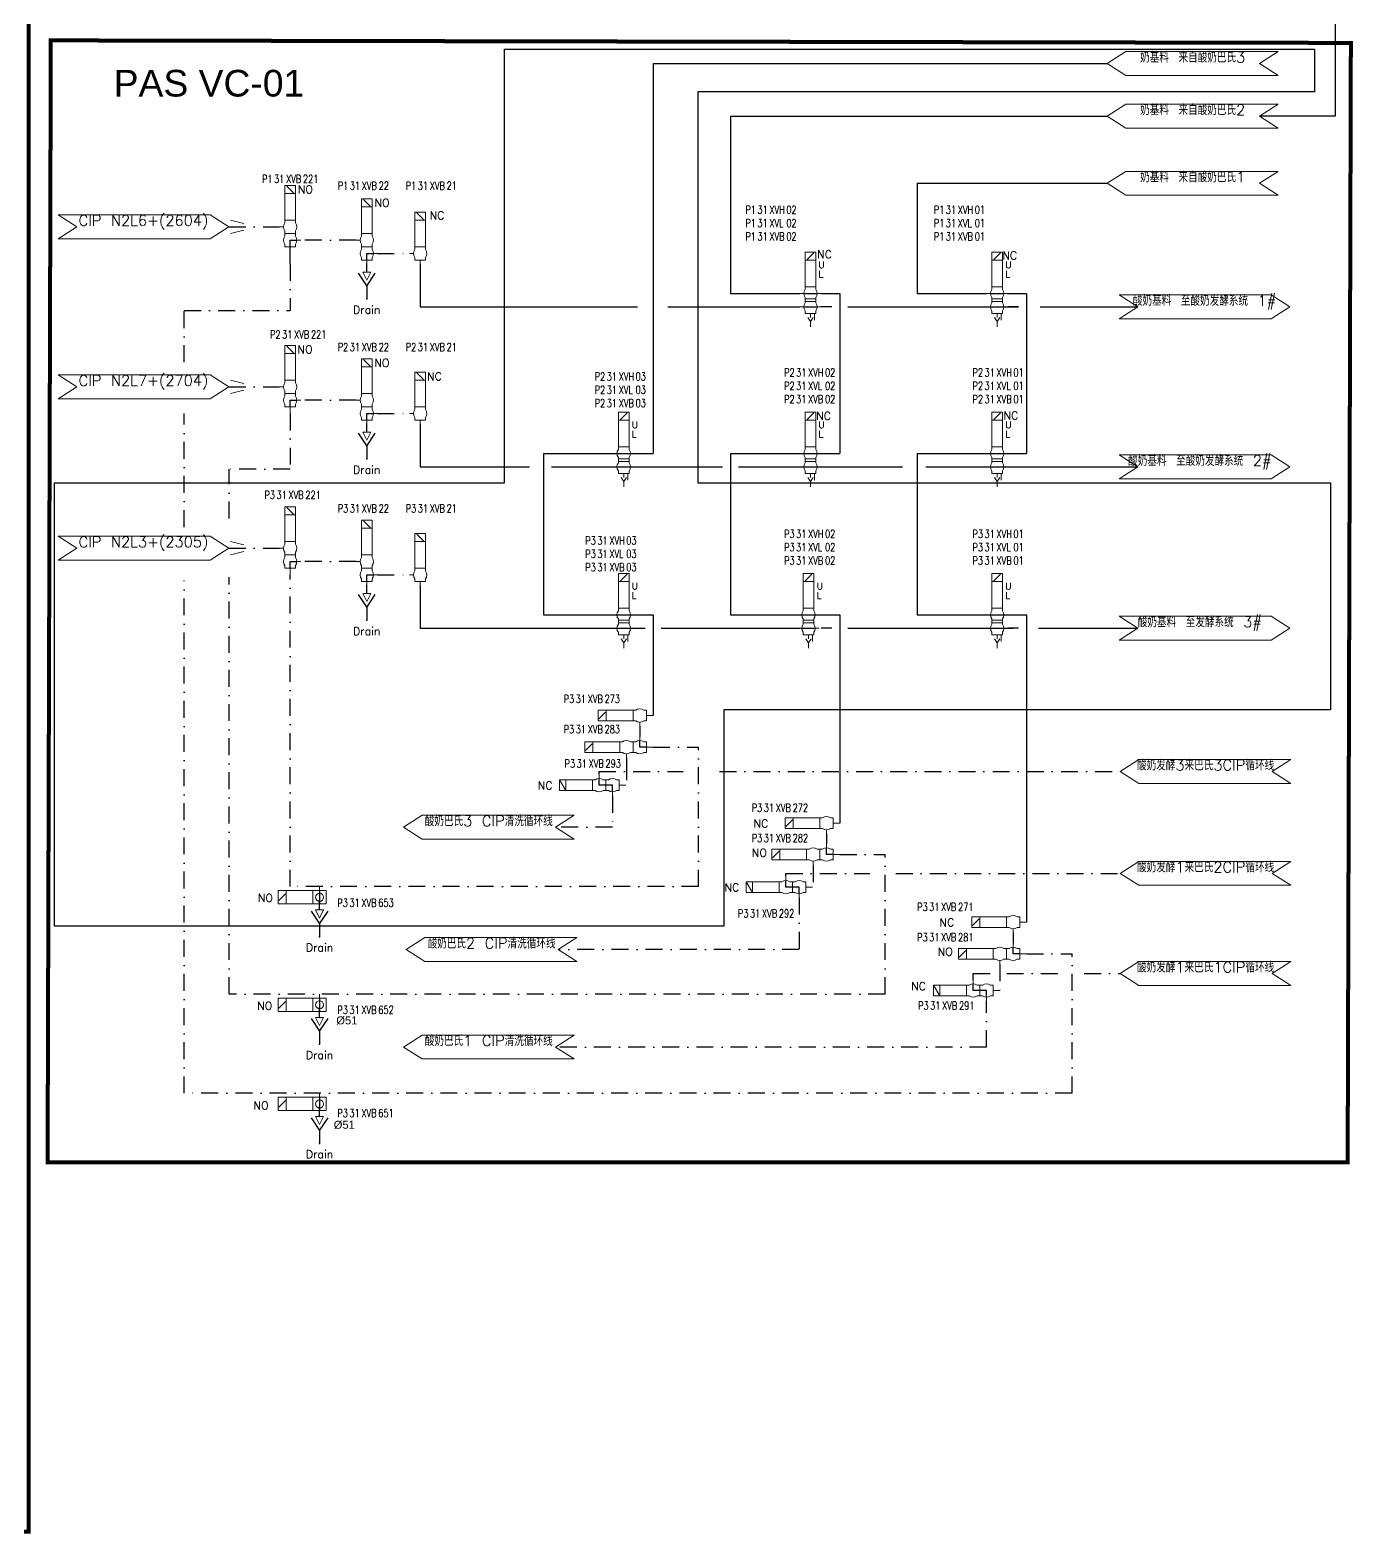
# Model space of a CAD drawing. Header units: inches. Extents: x 12545 to 14027, y 22146 to 23144.
# Drawn here: x 13532 to 14027, y 22146 to 22710 of the extents above; entities that cross this region are included whole.
import ezdxf
from ezdxf.enums import TextEntityAlignment as Align

# ---------------------------------------------------------------- set-up
doc = ezdxf.new("R2010")
doc.units = ezdxf.units.IN
doc.header["$MEASUREMENT"] = 0
doc.linetypes.add('DASHDOT2', pattern=[12.7, 6.35, -3.175, 0, -3.175])
for name, color, linetype, lineweight in [('19 Pipe Process', 30, 'Continuous', 30), ('31 Equipment', 7, 'Continuous', 9), ('61 Revision Cloud', 1, 'Continuous', 9)]:
    doc.layers.add(name, color=color, linetype=linetype, lineweight=lineweight)
for name, color, linetype in [('DIAMETRE', 7, 'Continuous'), ('MATERIEL-DIVERS', 7, 'Continuous'), ('PHASE I', 8, 'Continuous'), ('POMPES-PROCESS', 7, 'Continuous'), ('REPERES', 7, 'Continuous'), ('TEXTES', 7, 'Continuous'), ('TUYAUTERIE-EGOUT', 32, 'Continuous'), ('TUYAUTERIE-NEP', 4, 'DASHDOT2'), ('VANNES', 7, 'Continuous'), ('ZN', 1, 'Continuous')]:
    doc.layers.add(name, color=color, linetype=linetype)
doc.layers.get('REPERES').off()
doc.styles.add('ARIAL', font='arial.ttf')
doc.styles.add('ROMANS', font='ROMANS.SHX')
doc.styles.get("Standard").update_dxf_attribs({"font": 'arial.ttf'})
doc.styles.add('USER1', font='TXT.SHX', dxfattribs={"bigfont": 'gbcbig.shx'})

# ---------------------------------------------------------------- blocks, each defined once
blk = doc.blocks.new('APV-VLV-DSEAT-DA34-3')
at = {"layer": '31 Equipment', "ltscale": 38}
for p, q in [((1.25, 20.25), (-1.25, 17.75)), ((-2, 7.5), (-2, 6.5)), ((2, 7.5), (2, 6.5)), ((-4, 5), (-2.5, 5)), ((-2, 3), (-2, 3.5)), ((-2, 2), (-2, 1.5)), ((2, 3), (2, 3.5)), ((2, 2), (2, 1.5)), ((4, 5), (2.5, 5)), ((-4, 0), (-2.5, 0)), ((-2, -2.5), (-2, -1.5)), ((-2, -2.5), (2, -2.5)), ((0, -5.5), (-1, -4)), ((0, -2.5), (0, -4)), ((1, -4), (0, -5.5)), ((0, -5.5), (0, -7.5)), ((1.5, -2.5), (1.5, -5)), ((2, -2.5), (2, -1.5)), ((2.5, 0), (4, 0))]:
    blk.add_line(p, q, dxfattribs=at)
at = {"layer": '31 Equipment', "lineweight": 30}
for p, q in [((-2.5, 5), (2.5, 5)), ((-2.5, 0), (2.5, 0))]:
    blk.add_line(p, q, dxfattribs=at)
at = {"layer": '31 Equipment', "ltscale": 38}
for points in [[(-2, 17.5), (2, 17.5), (2, 20.5), (-2, 20.5)], [(-2, 7.5), (2, 7.5), (2, 17.5), (-2, 17.5)], [(-2, 3), (2, 3), (2, 2), (-2, 2)]]:
    blk.add_lwpolyline(points, close=True, dxfattribs=at)
for centre, start, end in [((0, 5), 143.1301, 216.8699), ((0, 5), 323.1301, 36.8699), ((0, 0), 143.1301, 216.8699), ((0, 0), 323.1301, 36.8699)]:
    blk.add_arc(centre, 2.5, start, end, dxfattribs=at)
at = {"layer": '31 Equipment', "style": 'ROMANS', "flags": 8}
for tag, p in [('U', (3, 14.5)), ('L', (3, 11))]:
    blk.add_attdef(tag, p, '', height=2.5, dxfattribs=at)
blk = doc.blocks.new('APV-VLV-SSEAT-SW43-41')
at = {"layer": '31 Equipment', "ltscale": 38}
for p, q in [((1.25, 20.25), (-1.25, 17.75)), ((-2, 7.5), (-2, 6.5)), ((2, 7.5), (2, 6.5)), ((-2.5, 0), (-4, 0)), ((-2, 2.5), (-2, 3.5)), ((-2, 2.5), (2, 2.5)), ((-2, 2.5), (-2, 1.5)), ((2, 2.5), (2, 3.5)), ((2, 2.5), (2, 1.5)), ((2.5, 5), (4, 5)), ((-2, -1.5), (-2, -2.5)), ((-2, -2.5), (2, -2.5)), ((0, -2.5), (0, -5)), ((2, -1.5), (2, -2.5))]:
    blk.add_line(p, q, dxfattribs=at)
at = {"layer": '31 Equipment', "lineweight": 30}
for p, q in [((0, 0), (-2.5, 0)), ((0, -2.5), (0, 0))]:
    blk.add_line(p, q, dxfattribs=at)
at = {"layer": '31 Equipment', "ltscale": 38}
for points in [[(-2, 17.5), (2, 17.5), (2, 20.5), (-2, 20.5)], [(-2, 7.5), (2, 7.5), (2, 17.5), (-2, 17.5)]]:
    blk.add_lwpolyline(points, close=True, dxfattribs=at)
for centre, start, end in [((0, 5), 143.1301, 216.8699), ((0, 5), 323.1301, 36.8699), ((0, 0), 143.1301, 216.8699), ((0, 0), 323.1301, 36.8699)]:
    blk.add_arc(centre, 2.5, start, end, dxfattribs=at)
blk = doc.blocks.new('APV-VLV-SSEAT-SW41-3')
at = {"layer": '31 Equipment', "ltscale": 38}
for p, q in [((1.25, 15.25), (-1.25, 12.75)), ((-2, 2.5), (-2, 1.5)), ((2, 2.5), (2, 1.5)), ((2.5, 0), (4, 0)), ((-2, -2.5), (-2, -1.5)), ((2, -2.5), (-2, -2.5)), ((-2, -2.5), (2, -2.5)), ((0, -2.5), (0, -5)), ((2, -2.5), (2, -1.5))]:
    blk.add_line(p, q, dxfattribs=at)
for points in [[(-2, 12.5), (2, 12.5), (2, 15.5), (-2, 15.5)], [(-2, 2.5), (2, 2.5), (2, 12.5), (-2, 12.5)]]:
    blk.add_lwpolyline(points, close=True, dxfattribs=at)
for start, end in [(143.1301, 216.8699), (323.1301, 36.8699)]:
    blk.add_arc((0, 0), 2.5, start, end, dxfattribs=at)
blk = doc.blocks.new('EGOUT')
at = {"color": 7}
for p, q in [((-3.2, 9.61), (0, 4.81)), ((0, 4.81), (3.2, 9.61)), ((0, 4.81), (0, 0))]:
    blk.add_line(p, q, dxfattribs=at)
at = {"color": 7, "extrusion": (0, -1, 0)}
blk.add_point((0, 0), dxfattribs=at)
at = {"layer": 'POMPES-PROCESS', "style": 'ROMANS'}
blk.add_attdef('EGOUT', text='', height=3, dxfattribs=at).set_placement((0, -4), align=Align.MIDDLE)
blk = doc.blocks.new('APV-SIGN-ARW-FLOW-1')
at = {"layer": '31 Equipment'}
for p, q in [((-1.5, -1.5), (-1.5, 1.5)), ((-1.5, 1.5), (1.5, 0)), ((1.5, 0), (-1.5, -1.5))]:
    blk.add_line(p, q, dxfattribs=at)
blk = doc.blocks.new('APV-FCE-GEN-REDCON-1')
at = {"layer": '31 Equipment', "color": 7}
for p, q in [((-2.5, 2.5), (2.5, 1.25)), ((2.5, 1.25), (2.5, 1.25)), ((2.5, -1.25), (-2.5, -2.5))]:
    blk.add_line(p, q, dxfattribs=at)
blk = doc.blocks.new('APV-SIGN-ARW-DWG-1')
at = {"layer": '31 Equipment'}
for p, q in [((-32, 4.49), (25, 4.49)), ((-32, 4.49), (-25, 0)), ((-25, 0), (-32, -4.49)), ((25, 4.49), (32, 0)), ((32, 0), (25, -4.49)), ((-32, -4.49), (25, -4.49))]:
    blk.add_line(p, q, dxfattribs=at)
at = {"layer": '31 Equipment', "style": 'ROMANS', "width": 0.8}
for tag, p in [('TEXT1', (0, 0.37)), ('TEXT2', (0, -3.63))]:
    blk.add_attdef(tag, text='', height=3, dxfattribs=at).set_placement(p, align=Align.CENTER)
blk = doc.blocks.new('REPNORM1')
at = {"layer": 'TEXTES', "style": 'ROMANS', "width": 0.75}
for tag, p in [('ZONE', (-9.75, -1.25)), ('SOUSZONE', (-5.25, -1.25)), ('ELEMENT', (-0.75, -1.25)), ('NUM', (5.59, -1.22))]:
    blk.add_attdef(tag, p, '', height=3, dxfattribs=at)
blk = doc.blocks.new('APV-VLV-BFLY-SV-4')
at = {"layer": '31 Equipment', "ltscale": 38}
for p, q in [((1.25, 15.25), (-1.25, 12.75)), ((2.5, 2.5), (-2.5, 2.5)), ((-2.5, 2.5), (-2.5, -2.5)), ((2.5, -2.5), (2.5, 2.5)), ((-2.5, -2.5), (2.5, -2.5))]:
    blk.add_line(p, q, dxfattribs=at)
at = {"layer": '31 Equipment'}
for p, q in [((-4, 0), (-2.5, 0)), ((2.5, 0), (4, 0))]:
    blk.add_line(p, q, dxfattribs=at)
at = {"layer": '31 Equipment', "lineweight": 30}
blk.add_line((-2.5, 0), (2.5, 0), dxfattribs=at)
at = {"layer": '31 Equipment', "ltscale": 38}
for points in [[(-2.5, 12.5), (2.5, 12.5), (2.5, 15.5), (-2.5, 15.5)], [(-2.5, 2.5), (2.5, 2.5), (2.5, 12.5), (-2.5, 12.5)]]:
    blk.add_lwpolyline(points, close=True, dxfattribs=at)
blk.add_circle((0, 0), 1.5, dxfattribs=at)
blk = doc.blocks.new('APV-VLV-SSEAT-SW43-11')
at = {"layer": '31 Equipment', "ltscale": 38}
for p, q in [((-2, 6.5), (-2, 7.5)), ((2, 6.5), (2, 7.5)), ((-4, 0), (-2.5, 0)), ((-2, 2.5), (-2, 3.5)), ((-2, 2.5), (2, 2.5)), ((-2, 1.5), (-2, 2.5)), ((2, 2.5), (2, 3.5)), ((2, 1.5), (2, 2.5)), ((2.5, 5), (4, 5)), ((-2, -2.5), (-2, -1.5)), ((-2, -2.5), (2, -2.5)), ((0, -5), (0, -2.5)), ((2, -2.5), (2, -1.5))]:
    blk.add_line(p, q, dxfattribs=at)
at = {"layer": '31 Equipment', "lineweight": 30}
for p, q in [((-2.5, 0), (0, 0)), ((0, 5), (2.5, 5))]:
    blk.add_line(p, q, dxfattribs=at)
at = {"layer": '31 Equipment', "lineweight": 30, "ltscale": 38}
blk.add_line((0, 0), (0, 5), dxfattribs=at)
at = {"layer": '31 Equipment', "ltscale": 38}
blk.add_lwpolyline([(-2, 7.5), (2, 7.5), (2, 17.5), (-2, 17.5)], close=True, dxfattribs=at)
for centre, start, end in [((0, 5), 143.1301, 216.8699), ((0, 5), 323.1301, 36.8699), ((0, 0), 143.1301, 216.8699), ((0, 0), 323.1301, 36.8699)]:
    blk.add_arc(centre, 2.5, start, end, dxfattribs=at)
blk = doc.blocks.new('A$C67AE6050')
at = {"layer": '31 Equipment'}
for p, q in [((2, 22.5), (2, 24.84)), ((2, 24.84), (6, 24.84)), ((2, 22.5), (6, 24.84)), ((6, 24.84), (6, 22.5))]:
    blk.add_line(p, q, dxfattribs=at)
blk.add_blockref('APV-VLV-SSEAT-SW43-11', (4, 5), dxfattribs=at)

msp = doc.modelspace()

# ---------------------------------------------------------------- linework, layer by layer
at = {"layer": '19 Pipe Process'}
for p, q in [((13765.18, 22697.88), (13765.18, 22551.68)), ((13765.18, 22697.88), (13935.44, 22697.88)), ((13794.18, 22678.18), (13794.18, 22611.68)), ((13794.18, 22678.18), (13935.44, 22678.18)), ((13864.18, 22652.99), (13864.18, 22611.68)), ((13864.18, 22652.99), (13935.44, 22652.99)), ((13677.87, 22622.68), (13677.87, 22606.68)), ((13794.18, 22611.68), (13820.18, 22611.68)), ((13828.18, 22611.68), (13835.18, 22611.68)), ((13835.18, 22611.68), (13835.18, 22551.68)), ((13864.18, 22611.68), (13890.18, 22611.68)), ((13898.18, 22611.68), (13905.18, 22611.68)), ((13905.18, 22611.68), (13905.18, 22551.68)), ((13677.87, 22606.68), (13707.66, 22606.68)), ((13707.66, 22606.68), (13759.34, 22606.68)), ((13770.71, 22606.68), (13820.18, 22606.68)), ((13832.18, 22606.68), (13828.18, 22606.68)), ((13838.18, 22606.68), (13902.18, 22606.68)), ((13902.18, 22606.68), (13898.18, 22606.68)), ((13910.25, 22606.68), (13946.92, 22606.68)), ((13677.87, 22562.68), (13677.87, 22546.68)), ((13724.18, 22551.68), (13765.18, 22551.68)), ((13724.18, 22551.68), (13724.18, 22491.18)), ((13794.18, 22551.68), (13835.18, 22551.68)), ((13794.18, 22551.68), (13794.18, 22491.18)), ((13864.18, 22551.68), (13905.18, 22551.68)), ((13864.18, 22551.68), (13864.18, 22491.18)), ((13677.87, 22546.68), (13707.24, 22546.68)), ((13707.24, 22546.68), (13718.83, 22546.68)), ((13727.18, 22546.68), (13791.18, 22546.68)), ((13797.18, 22546.68), (13858.63, 22546.68)), ((13867.42, 22546.68), (13946.92, 22546.68)), ((13677.87, 22502.18), (13677.87, 22486.18)), ((13724.18, 22491.18), (13765.18, 22491.18)), ((13765.18, 22491.18), (13765.18, 22453.43)), ((13794.18, 22491.18), (13828.18, 22491.18)), ((13828.18, 22491.18), (13835.18, 22491.18)), ((13835.18, 22491.18), (13835.18, 22413.13)), ((13864.18, 22491.18), (13898.18, 22491.18)), ((13898.18, 22491.18), (13905.18, 22491.18)), ((13905.18, 22491.18), (13905.18, 22375.96)), ((13677.87, 22486.18), (13705.61, 22486.18)), ((13705.61, 22486.18), (13762.19, 22486.18)), ((13768.18, 22486.18), (13820.18, 22486.18)), ((13832.18, 22486.18), (13828.18, 22486.18)), ((13838.18, 22486.18), (13900.18, 22486.18)), ((13902.18, 22486.18), (13898.18, 22486.18)), ((13909.67, 22486.18), (13946.92, 22486.18))]:
    msp.add_line(p, q, dxfattribs=at)
msp.add_lwpolyline([(13957.36, 23040.57), (14020.91, 23040.57), (14020.91, 22678.18), (13992.44, 22678.18)], dxfattribs=at)
at = {"layer": 'PHASE I'}
msp.add_lwpolyline([(14013.11, 22687.27), (13781.97, 22687.27), (13781.97, 22540.73), (14019.12, 22540.73), (14019.12, 22455.65), (13791.68, 22455.65), (13791.68, 22374.47), (13540.8, 22374.47), (13540.8, 22540.73), (13709.49, 22540.73), (13709.49, 22703.29), (14013.11, 22703.29), (14013.11, 22687.27)], dxfattribs=at)
at = {"layer": 'TUYAUTERIE-EGOUT'}
for p, q in [((13657.87, 22619.68), (13657.87, 22622.93)), ((13657.87, 22559.68), (13657.87, 22562.93)), ((13657.87, 22499.18), (13657.87, 22502.43)), ((13640.2, 22380.58), (13640.2, 22384.33)), ((13640.2, 22340.29), (13640.2, 22344.04)), ((13640.2, 22303.11), (13640.2, 22306.86))]:
    msp.add_line(p, q, dxfattribs=at)
at = {"layer": 'TUYAUTERIE-NEP'}
for p, q in [((13606.2, 22636.68), (13625.23, 22636.68)), ((13629.23, 22622.73), (13629.23, 22631.68)), ((13653.87, 22631.68), (13633.23, 22631.68)), ((13661.87, 22626.68), (13673.87, 22626.68)), ((13629.23, 22622.73), (13629.23, 22605.28)), ((13589.45, 22585.93), (13589.45, 22605.28)), ((13589.45, 22605.28), (13629.23, 22605.28)), ((13606.2, 22576.68), (13625.23, 22576.68)), ((13653.87, 22571.68), (13633.23, 22571.68)), ((13589.45, 22524.13), (13589.45, 22566.66)), ((13629.23, 22566.68), (13629.21, 22545.88)), ((13661.87, 22566.68), (13673.87, 22566.68)), ((13606.31, 22527.37), (13606.31, 22545.88)), ((13629.21, 22545.88), (13606.31, 22545.88)), ((13606.2, 22516.18), (13625.23, 22516.18)), ((13653.87, 22511.18), (13633.23, 22511.18)), ((13606.31, 22349.04), (13606.31, 22505.31)), ((13629.23, 22389.33), (13629.23, 22506.18)), ((13661.87, 22506.18), (13673.87, 22506.18)), ((13589.45, 22311.86), (13589.45, 22504.12)), ((13760.18, 22449.43), (13760.18, 22445.67)), ((13755.18, 22437.67), (13755.18, 22433.49)), ((13765.18, 22441.67), (13782.23, 22441.67)), ((13744.95, 22432.52), (13776.45, 22432.52)), ((13744.95, 22431.41), (13744.95, 22432.52)), ((13755.18, 22435.58), (13755.18, 22427.41)), ((13790.1, 22432.52), (13940.29, 22432.52)), ((13749.95, 22423.41), (13749.95, 22411.62)), ((13749.95, 22411.62), (13728.61, 22411.62)), ((13830.18, 22409.13), (13830.18, 22405.38)), ((13835.18, 22401.38), (13852.23, 22401.38)), ((13814.95, 22394.32), (13846.45, 22394.32)), ((13814.95, 22393.2), (13814.95, 22394.32)), ((13825.18, 22397.38), (13825.18, 22389.2)), ((13856.18, 22394.32), (13940.29, 22394.32)), ((13782.23, 22389.33), (13629.23, 22389.33)), ((13819.95, 22385.2), (13819.95, 22365.77)), ((13900.18, 22371.96), (13900.18, 22368.2)), ((13819.95, 22365.77), (13729.67, 22365.77)), ((13905.18, 22364.2), (13922.23, 22364.2)), ((13895.18, 22360.2), (13895.18, 22350.44)), ((13885.18, 22356.78), (13893.13, 22356.78)), ((13885.18, 22354.44), (13885.18, 22356.78)), ((13897.73, 22356.78), (13917.91, 22356.78)), ((13926.77, 22356.78), (13940.29, 22356.78)), ((13852.23, 22349.04), (13606.31, 22349.04)), ((13890.18, 22329.22), (13890.18, 22346.44)), ((13890.18, 22329.22), (13728.61, 22329.22)), ((13922.23, 22311.86), (13589.45, 22311.86))]:
    msp.add_line(p, q, dxfattribs=at)
for points in [[(13782.23, 22389.33), (13782.23, 22441.67)], [(13852.23, 22349.04), (13852.23, 22401.38)], [(13922.23, 22311.86), (13922.23, 22364.2)]]:
    msp.add_lwpolyline(points, dxfattribs=at)
at = {"layer": 'ZN', "const_width": 1.5}
for points in [[(12545.91, 22844.21), (13070, 22845), (13070, 23068), (13626.5, 23068), (13625.62, 22715.5), (13531.14, 22715.5), (13531.14, 22147.5), (12545.91, 22146.71)], [(13539.47, 22706.56), (14026.74, 22705.62), (14025.54, 22285.94), (13538.27, 22285.94)]]:
    msp.add_lwpolyline(points, close=True, dxfattribs=at)

# ---------------------------------------------------------------- block references
at = {"xscale": -1, "rotation": 90}
for p in [(13640.2, 22385.33), (13640.2, 22345.04), (13640.2, 22307.86)]:
    msp.add_blockref('APV-VLV-BFLY-SV-4', p, dxfattribs=at)
at = {"layer": '61 Revision Cloud', "rotation": 90}
for p in [(13754.95, 22423.41), (13824.95, 22385.2), (13895.18, 22346.44)]:
    msp.add_blockref('A$C67AE6050', p, dxfattribs=at)
at = {"layer": 'MATERIEL-DIVERS'}
ref = msp.add_blockref('APV-SIGN-ARW-DWG-1', (13967.44, 22697.88), dxfattribs=dict(at, xscale=-1))
ref.add_attrib('TEXT1', '奶基料 来自酸奶巴氏3', dxfattribs={"layer": '31 Equipment', "height": 4, "style": 'USER1'}).set_placement((13967.44, 22698.25), align=Align.CENTER)
ref = msp.add_blockref('APV-SIGN-ARW-DWG-1', (13967.44, 22678.18), dxfattribs=dict(at, xscale=-1))
ref.add_attrib('TEXT1', '奶基料 来自酸奶巴氏2', dxfattribs={"layer": '31 Equipment', "height": 4, "style": 'USER1'}).set_placement((13967.44, 22678.56), align=Align.CENTER)
ref = msp.add_blockref('APV-SIGN-ARW-DWG-1', (13967.44, 22652.99), dxfattribs=dict(at, xscale=-1))
ref.add_attrib('TEXT1', '奶基料 来自酸奶巴氏1', dxfattribs={"layer": '31 Equipment', "height": 4, "style": 'USER1'}).set_placement((13967.44, 22653.36), align=Align.CENTER)
ref = msp.add_blockref('APV-SIGN-ARW-DWG-1', (13574.2, 22636.68), dxfattribs=at)
ref.add_attrib('TEXT1', 'CIP N2L6+(2604)', dxfattribs={"layer": '31 Equipment', "height": 4, "style": 'USER1'}).set_placement((13574.2, 22637.06), align=Align.CENTER)
at = {"layer": 'MATERIEL-DIVERS', "xscale": -1, "rotation": 180}
for p in [(13609.31, 22636.68), (13609.31, 22576.68), (13609.31, 22516.18)]:
    msp.add_blockref('APV-FCE-GEN-REDCON-1', p, dxfattribs=at)
at = {"layer": 'MATERIEL-DIVERS'}
for p in [(13657.87, 22609.68), (13657.87, 22549.68), (13657.87, 22489.18), (13640.2, 22370.58), (13640.2, 22330.29), (13640.2, 22293.11)]:
    msp.add_blockref('EGOUT', p, dxfattribs=at).add_auto_attribs({'EGOUT': 'Drain'})
at = {"layer": 'MATERIEL-DIVERS', "rotation": 270}
for p in [(13657.87, 22618.18), (13657.87, 22558.18), (13657.87, 22497.68), (13640.2, 22379.08), (13640.2, 22338.79), (13640.2, 22301.61)]:
    msp.add_blockref('APV-SIGN-ARW-FLOW-1', p, dxfattribs=at)
at = {"layer": 'MATERIEL-DIVERS'}
ref = msp.add_blockref('APV-SIGN-ARW-DWG-1', (13971.92, 22606.68), dxfattribs=at)
ref.add_attrib('TEXT1', '酸奶基料 至酸奶发酵系统 1#', dxfattribs={"layer": '31 Equipment', "height": 4, "style": 'USER1'}).set_placement((13971.92, 22607.06), align=Align.CENTER)
ref = msp.add_blockref('APV-SIGN-ARW-DWG-1', (13574.2, 22576.68), dxfattribs=at)
ref.add_attrib('TEXT1', 'CIP N2L7+(2704)', dxfattribs={"layer": '31 Equipment', "height": 4, "style": 'USER1'}).set_placement((13574.2, 22577.06), align=Align.CENTER)
ref = msp.add_blockref('APV-SIGN-ARW-DWG-1', (13971.92, 22546.68), dxfattribs=at)
ref.add_attrib('TEXT1', '酸奶基料 至酸奶发酵系统 2# ', dxfattribs={"layer": '31 Equipment', "height": 4, "style": 'USER1'}).set_placement((13971.92, 22547.06), align=Align.CENTER)
ref = msp.add_blockref('APV-SIGN-ARW-DWG-1', (13574.2, 22516.18), dxfattribs=at)
ref.add_attrib('TEXT1', 'CIP N2L3+(2305)', dxfattribs={"layer": '31 Equipment', "height": 4, "style": 'USER1'}).set_placement((13574.2, 22516.56), align=Align.CENTER)
ref = msp.add_blockref('APV-SIGN-ARW-DWG-1', (13971.92, 22486.18), dxfattribs=at)
ref.add_attrib('TEXT1', '酸奶基料 至发酵系统 3# ', dxfattribs={"layer": '31 Equipment', "height": 4, "style": 'USER1'}).set_placement((13971.92, 22486.56), align=Align.CENTER)
ref = msp.add_blockref('APV-SIGN-ARW-DWG-1', (13972.29, 22432.52), dxfattribs=dict(at, xscale=-1))
ref.add_attrib('TEXT1', '酸奶发酵3来巴氏3CIP循环线', dxfattribs={"layer": '31 Equipment', "height": 4, "style": 'USER1'}).set_placement((13972.29, 22432.9), align=Align.CENTER)
ref = msp.add_blockref('APV-SIGN-ARW-DWG-1', (13703.61, 22411.62), dxfattribs=dict(at, xscale=-1))
ref.add_attrib('TEXT1', '酸奶巴氏3 CIP清洗循环线', dxfattribs={"layer": '31 Equipment', "height": 4, "style": 'USER1'}).set_placement((13703.61, 22411.99), align=Align.CENTER)
ref = msp.add_blockref('APV-SIGN-ARW-DWG-1', (13972.29, 22394.32), dxfattribs=dict(at, xscale=-1))
ref.add_attrib('TEXT1', '酸奶发酵1来巴氏2CIP循环线', dxfattribs={"layer": '31 Equipment', "height": 4, "style": 'USER1'}).set_placement((13972.29, 22394.69), align=Align.CENTER)
ref = msp.add_blockref('APV-SIGN-ARW-DWG-1', (13704.67, 22365.77), dxfattribs=dict(at, xscale=-1))
ref.add_attrib('TEXT1', '酸奶巴氏2 CIP清洗循环线', dxfattribs={"layer": '31 Equipment', "height": 4, "style": 'USER1'}).set_placement((13704.67, 22366.14), align=Align.CENTER)
ref = msp.add_blockref('APV-SIGN-ARW-DWG-1', (13972.29, 22356.78), dxfattribs=dict(at, xscale=-1))
ref.add_attrib('TEXT1', '酸奶发酵1来巴氏1CIP循环线', dxfattribs={"layer": '31 Equipment', "height": 4, "style": 'USER1'}).set_placement((13972.29, 22357.15), align=Align.CENTER)
ref = msp.add_blockref('APV-SIGN-ARW-DWG-1', (13703.61, 22329.22), dxfattribs=dict(at, xscale=-1))
ref.add_attrib('TEXT1', '酸奶巴氏1 CIP清洗循环线', dxfattribs={"layer": '31 Equipment', "height": 4, "style": 'USER1'}).set_placement((13703.61, 22329.6), align=Align.CENTER)
at = {"layer": 'REPERES'}
for p, values in [((13628.37, 22654.37), {'ZONE': 'P1', 'SOUSZONE': '31', 'ELEMENT': 'XVB', 'NUM': '221'}), ((13656.76, 22651.83), {'ZONE': 'P1', 'SOUSZONE': '31', 'ELEMENT': 'XVB', 'NUM': '22'}), ((13682.23, 22651.83), {'ZONE': 'P1', 'SOUSZONE': '31', 'ELEMENT': 'XVB', 'NUM': '21'}), ((13809.55, 22642.81), {'ZONE': 'P1', 'SOUSZONE': '31', 'ELEMENT': 'XVH', 'NUM': '02'}), ((13880.18, 22642.81), {'ZONE': 'P1', 'SOUSZONE': '31', 'ELEMENT': 'XVH', 'NUM': '01'}), ((13809.55, 22632.81), {'ZONE': 'P1', 'SOUSZONE': '31', 'ELEMENT': 'XVB', 'NUM': '02'}), ((13880.18, 22632.81), {'ZONE': 'P1', 'SOUSZONE': '31', 'ELEMENT': 'XVB', 'NUM': '01'}), ((13631.39, 22596.05), {'ZONE': 'P2', 'SOUSZONE': '31', 'ELEMENT': 'XVB', 'NUM': '221'}), ((13656.76, 22591.33), {'ZONE': 'P2', 'SOUSZONE': '31', 'ELEMENT': 'XVB', 'NUM': '22'}), ((13682.23, 22591.33), {'ZONE': 'P2', 'SOUSZONE': '31', 'ELEMENT': 'XVB', 'NUM': '21'}), ((13753.05, 22580.31), {'ZONE': 'P2', 'SOUSZONE': '31', 'ELEMENT': 'XVH', 'NUM': '03'}), ((13824.05, 22581.81), {'ZONE': 'P2', 'SOUSZONE': '31', 'ELEMENT': 'XVH', 'NUM': '02'}), ((13894.68, 22581.81), {'ZONE': 'P2', 'SOUSZONE': '31', 'ELEMENT': 'XVH', 'NUM': '01'}), ((13824.05, 22571.81), {'ZONE': 'P2', 'SOUSZONE': '31', 'ELEMENT': 'XVB', 'NUM': '02'}), ((13894.68, 22571.81), {'ZONE': 'P2', 'SOUSZONE': '31', 'ELEMENT': 'XVB', 'NUM': '01'}), ((13753.05, 22570.31), {'ZONE': 'P2', 'SOUSZONE': '31', 'ELEMENT': 'XVB', 'NUM': '03'}), ((13629.3, 22535.9), {'ZONE': 'P3', 'SOUSZONE': '31', 'ELEMENT': 'XVB', 'NUM': '221'}), ((13656.76, 22530.83), {'ZONE': 'P3', 'SOUSZONE': '31', 'ELEMENT': 'XVB', 'NUM': '22'}), ((13682.23, 22530.83), {'ZONE': 'P3', 'SOUSZONE': '31', 'ELEMENT': 'XVB', 'NUM': '21'}), ((13824.05, 22521.31), {'ZONE': 'P3', 'SOUSZONE': '31', 'ELEMENT': 'XVH', 'NUM': '02'}), ((13894.68, 22521.31), {'ZONE': 'P3', 'SOUSZONE': '31', 'ELEMENT': 'XVH', 'NUM': '01'}), ((13749.55, 22518.81), {'ZONE': 'P3', 'SOUSZONE': '31', 'ELEMENT': 'XVH', 'NUM': '03'}), ((13824.05, 22511.31), {'ZONE': 'P3', 'SOUSZONE': '31', 'ELEMENT': 'XVB', 'NUM': '02'}), ((13894.68, 22511.31), {'ZONE': 'P3', 'SOUSZONE': '31', 'ELEMENT': 'XVB', 'NUM': '01'}), ((13749.55, 22508.81), {'ZONE': 'P3', 'SOUSZONE': '31', 'ELEMENT': 'XVB', 'NUM': '03'}), ((13741.43, 22459.44), {'ZONE': 'P3', 'SOUSZONE': '31', 'ELEMENT': 'XVB', 'NUM': '273'}), ((13741.43, 22448.07), {'ZONE': 'P3', 'SOUSZONE': '31', 'ELEMENT': 'XVB', 'NUM': '283'}), ((13741.78, 22435.23), {'ZONE': 'P3', 'SOUSZONE': '31', 'ELEMENT': 'XVB', 'NUM': '293'}), ((13811.93, 22418.65), {'ZONE': 'P3', 'SOUSZONE': '31', 'ELEMENT': 'XVB', 'NUM': '272'}), ((13811.93, 22407.28), {'ZONE': 'P3', 'SOUSZONE': '31', 'ELEMENT': 'XVB', 'NUM': '282'}), ((13656.62, 22383.01), {'ZONE': 'P3', 'SOUSZONE': '31', 'ELEMENT': 'XVB', 'NUM': '653'}), ((13873.93, 22381.47), {'ZONE': 'P3', 'SOUSZONE': '31', 'ELEMENT': 'XVB', 'NUM': '271'}), ((13806.75, 22379.05), {'ZONE': 'P3', 'SOUSZONE': '31', 'ELEMENT': 'XVB', 'NUM': '292'}), ((13873.93, 22370.1), {'ZONE': 'P3', 'SOUSZONE': '31', 'ELEMENT': 'XVB', 'NUM': '281'}), ((13656.62, 22342.85), {'ZONE': 'P3', 'SOUSZONE': '31', 'ELEMENT': 'XVB', 'NUM': '652'}), ((13874.28, 22344.47), {'ZONE': 'P3', 'SOUSZONE': '31', 'ELEMENT': 'XVB', 'NUM': '291'}), ((13656.62, 22304.18), {'ZONE': 'P3', 'SOUSZONE': '31', 'ELEMENT': 'XVB', 'NUM': '651'})]:
    msp.add_blockref('REPNORM1', p, dxfattribs=at).add_auto_attribs(values)
at = {"layer": 'REPERES', "rotation": 7.601981083063994e-05}
for p, values in [((13809.55, 22637.81), {'ZONE': 'P1', 'SOUSZONE': '31', 'ELEMENT': 'XVL', 'NUM': '02'}), ((13880.18, 22637.81), {'ZONE': 'P1', 'SOUSZONE': '31', 'ELEMENT': 'XVL', 'NUM': '01'}), ((13824.05, 22576.81), {'ZONE': 'P2', 'SOUSZONE': '31', 'ELEMENT': 'XVL', 'NUM': '02'}), ((13894.68, 22576.81), {'ZONE': 'P2', 'SOUSZONE': '31', 'ELEMENT': 'XVL', 'NUM': '01'}), ((13753.05, 22575.31), {'ZONE': 'P2', 'SOUSZONE': '31', 'ELEMENT': 'XVL', 'NUM': '03'}), ((13824.05, 22516.31), {'ZONE': 'P3', 'SOUSZONE': '31', 'ELEMENT': 'XVL', 'NUM': '02'}), ((13894.68, 22516.31), {'ZONE': 'P3', 'SOUSZONE': '31', 'ELEMENT': 'XVL', 'NUM': '01'}), ((13749.55, 22513.81), {'ZONE': 'P3', 'SOUSZONE': '31', 'ELEMENT': 'XVL', 'NUM': '03'})]:
    msp.add_blockref('REPNORM1', p, dxfattribs=at).add_auto_attribs(values)
at = {"layer": 'VANNES', "xscale": -1}
for name, p in [('APV-VLV-SSEAT-SW43-41', (13629.23, 22631.68)), ('APV-VLV-SSEAT-SW43-41', (13657.87, 22626.68)), ('APV-VLV-SSEAT-SW41-3', (13677.87, 22626.68)), ('APV-VLV-SSEAT-SW43-41', (13629.23, 22571.68)), ('APV-VLV-SSEAT-SW43-41', (13657.87, 22566.68)), ('APV-VLV-SSEAT-SW41-3', (13677.87, 22566.68)), ('APV-VLV-SSEAT-SW43-41', (13629.23, 22511.18)), ('APV-VLV-SSEAT-SW43-41', (13657.87, 22506.18)), ('APV-VLV-SSEAT-SW41-3', (13677.87, 22506.18))]:
    msp.add_blockref(name, p, dxfattribs=at)
at = {"layer": 'VANNES'}
for p in [(13824.18, 22606.68), (13894.18, 22606.68), (13754.18, 22546.68), (13824.18, 22546.68), (13894.18, 22546.68), (13754.18, 22486.18), (13823.49, 22486.18), (13894.18, 22486.18)]:
    msp.add_blockref('APV-VLV-DSEAT-DA34-3', p, dxfattribs=at).add_auto_attribs({'U': 'U', 'L': 'L'})
at = {"layer": 'VANNES', "xscale": -1, "rotation": 90}
for name, p in [('APV-VLV-SSEAT-SW41-3', (13760.18, 22453.43)), ('APV-VLV-SSEAT-SW43-41', (13760.18, 22441.67)), ('APV-VLV-SSEAT-SW41-3', (13830.18, 22413.13)), ('APV-VLV-SSEAT-SW43-41', (13830.18, 22401.38)), ('APV-VLV-SSEAT-SW41-3', (13900.18, 22375.96)), ('APV-VLV-SSEAT-SW43-41', (13900.18, 22364.2))]:
    msp.add_blockref(name, p, dxfattribs=at)

# ---------------------------------------------------------------- texts
at = {"layer": 'DIAMETRE'}
for p in [(13646.47, 22337.7), (13645.51, 22298.58)]:
    msp.add_text('%%C51', height=3, dxfattribs=at).set_placement(p)
at = {"layer": 'TEXTES', "style": 'ROMANS'}
for s, p in [('NO', (13632.08, 22649.21)), ('NO', (13660.81, 22644.18)), ('NC', (13681.47, 22639.47)), ('NC', (13826.69, 22624.88)), ('NC', (13896.12, 22624.45)), ('NO', (13631.91, 22589.23)), ('NO', (13660.74, 22584.17)), ('NC', (13680.5, 22579.12)), ('NC', (13826.33, 22564.31)), ('NC', (13896.54, 22564.45)), ('NC', (13721.98, 22425.77)), ('NC', (13802.86, 22411.51)), ('NO', (13802.21, 22400.52)), ('NO', (13617.09, 22383.59)), ('NC', (13791.98, 22387.57)), ('NC', (13872.54, 22374.44)), ('NO', (13871.89, 22363.45)), ('NC', (13861.97, 22350.5)), ('NO', (13616.82, 22343.17)), ('NO', (13615.43, 22305.8))]:
    msp.add_text(s, height=3, dxfattribs=at).set_placement(p)
at = {"layer": 'ZN', "insert": (13598.75, 22690.45), "char_height": 10, "attachment_point": 5, "style": 'ARIAL'}
msp.add_mtext('PAS VC-01', dxfattribs=at)

doc.saveas('drawing.dxf')
